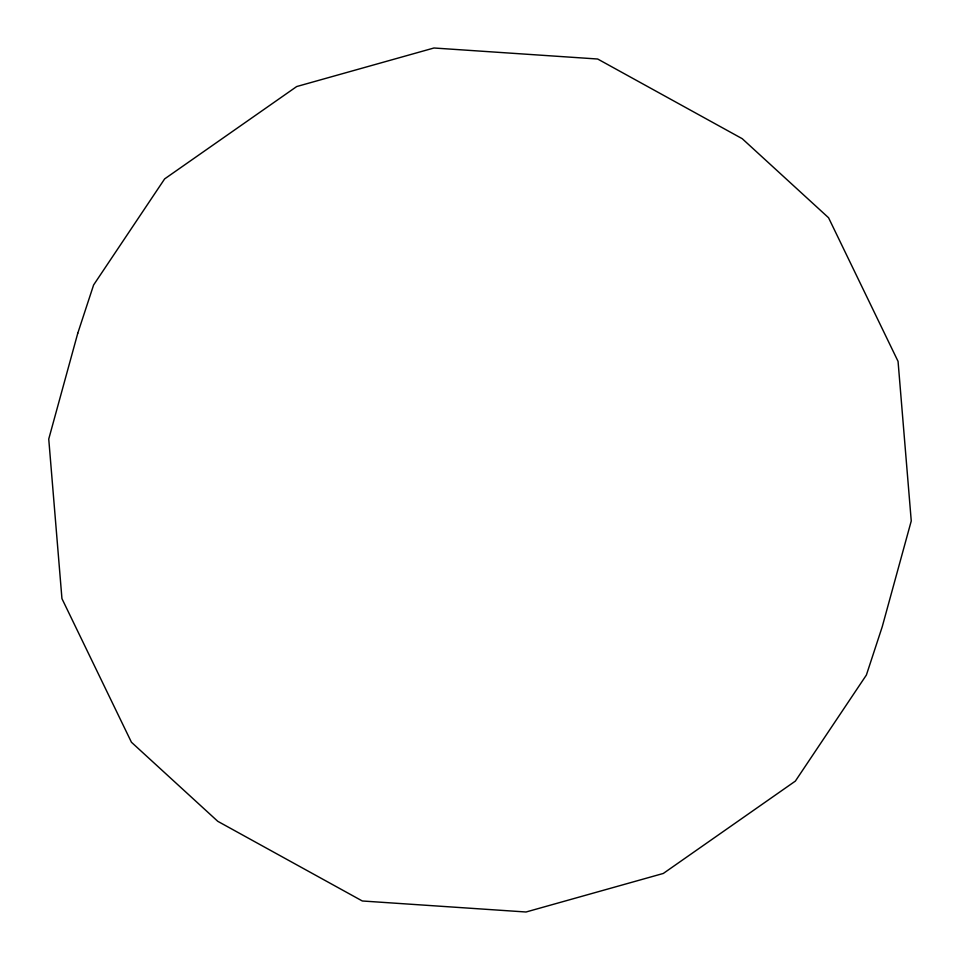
<?xml version="1.0" encoding="UTF-8"?>
<svg xmlns="http://www.w3.org/2000/svg" width="960" height="960" viewBox="0 0 960 960"><rect width="100%" height="100%" fill="white"/><g stroke="black" fill="none" stroke-linecap="round" stroke-linejoin="round"><path stroke-width="1.44" d="M77.76 333.276L48.744 439.032L61.944 598.632L131.436 742.248L217.776 821.316L362.316 900.984L526.044 912L663.3 873.456L795.36 781.104L866.388 675.036L882.24 626.724L911.256 520.968L898.056 361.368L828.564 217.752L742.224 138.684L597.684 59.016L433.956 48L296.7 86.544L164.64 178.896L93.612 284.964L77.76 333.276"/></g></svg>
